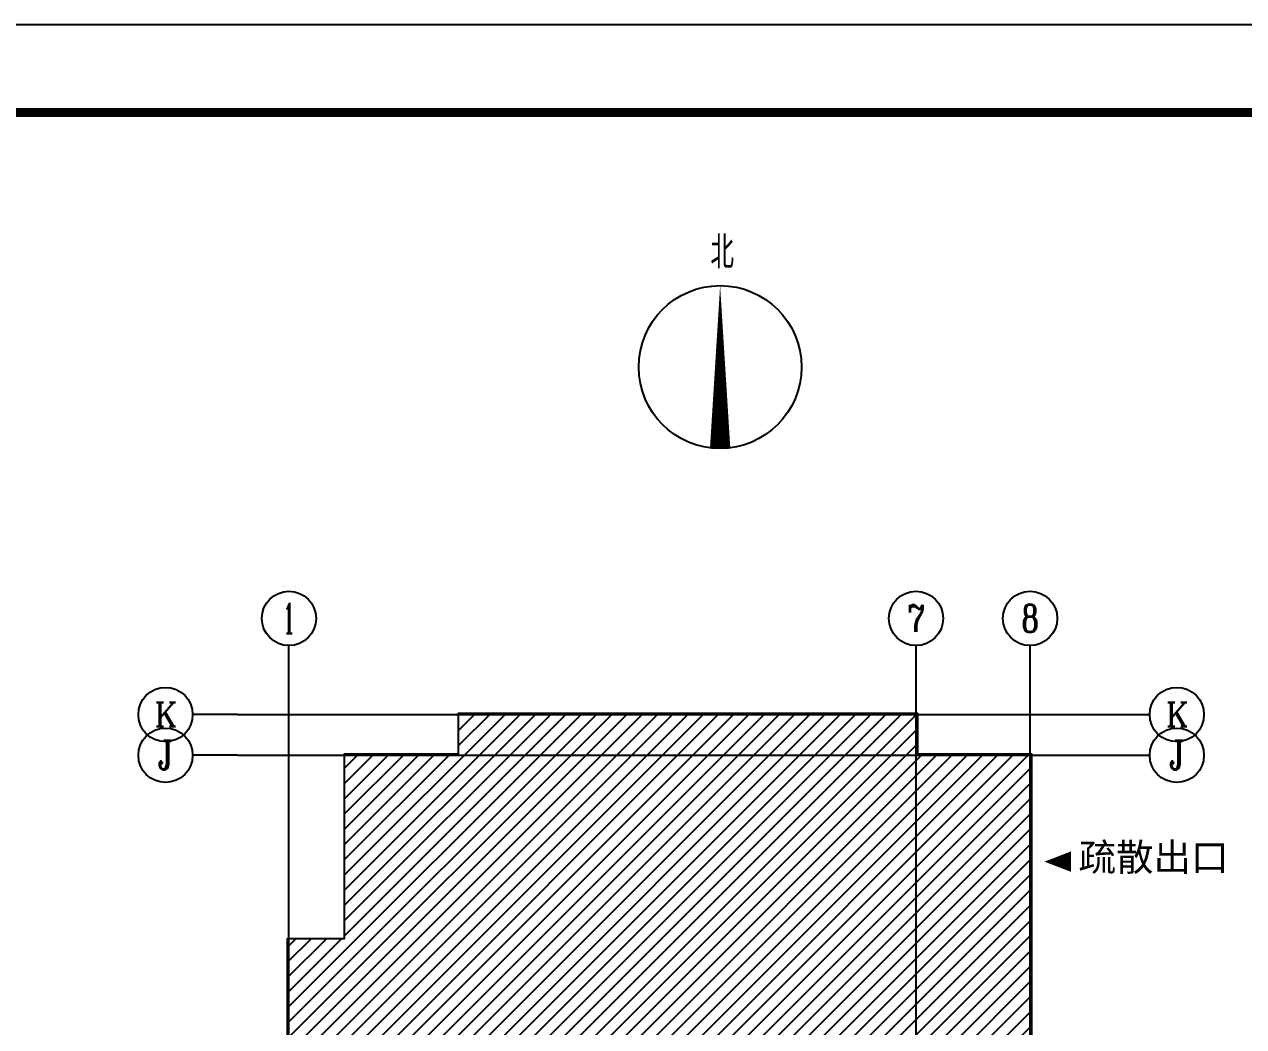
# Model space of a CAD drawing. Extents: x 817814 to 953178, y -139555 to 106956.
# Drawn here: x 924105 to 942070, y 92182 to 106956 of the extents above; entities that cross this region are included whole.
import ezdxf
from ezdxf.enums import TextEntityAlignment as Align

# ---------------------------------------------------------------- set-up
doc = ezdxf.new("R2010")
doc.units = 0
doc.header["$LTSCALE"] = 1000
doc.header["$MEASUREMENT"] = 0
for name, color, linetype in [('A2-看线', 8, 'Continuous'), ('AXIS', 3, 'Continuous'), ('AXIS_TEXT', 7, 'Continuous'), ('BTTK', 7, 'Continuous'), ('DIM_SYMB', 3, 'Continuous'), ('DOTE', 8, 'Continuous'), ('PUB_TEXT', 7, 'Continuous'), ('PUB_TITLE', 4, 'Continuous')]:
    doc.layers.add(name, color=color, linetype=linetype)
doc.styles.add('_TCH_AXIS', font='COMPLEX', dxfattribs={"bigfont": 'GBCBIG'})
doc.styles.add('_TCH_DIM', font='SIMPLEX', dxfattribs={"bigfont": 'GBCBIG'})
doc.styles.add('HZ(TK)', font='geniso.shx', dxfattribs={"width": 0.9, "bigfont": 'hztxt.shx'})
doc.styles.add('SISUNTK-GS1', font='')
doc.styles.get('SISUNTK-GS1').set_extended_font_data('Microsoft YaHei')

# ---------------------------------------------------------------- blocks, each defined once
blk = doc.blocks.new('tukuai')
at = {"layer": 'A2-看线'}
h = blk.add_hatch(dxfattribs=at)
h.set_pattern_fill('ANSI31', color=256, scale=500)
h.set_pattern_definition([(45, (9097220.2, 5172160.16), (-561.266, 561.266), [])])
h.paths.add_polyline_path([(9660236, 5305074), (9668636, 5305074), (9668636, 5252074), (9660236, 5252074), (9660236, 5249074), (9626436, 5249174), (9626436, 5252074), (9618036, 5252074), (9618036, 5265674), (9613836, 5265674), (9613836, 5274274), (9613836, 5282874), (9613836, 5291474), (9618036, 5291474), (9618036, 5305074), (9626436, 5305074), (9626436, 5308074), (9660236, 5308074)])
blk.add_line((9660236, 5304974), (9660236, 5304974), dxfattribs=at)
blk.add_lwpolyline([(9660236, 5305074), (9668636, 5305074), (9668636, 5252074), (9660236, 5252074), (9660236, 5249074), (9626436, 5249174), (9626436, 5252074), (9618036, 5252074), (9618036, 5265674), (9613836, 5265674), (9613836, 5274274), (9613836, 5282874), (9613836, 5291474), (9618036, 5291474), (9618036, 5305074), (9626436, 5305074), (9626436, 5308074), (9660236, 5308074), (9660236, 5305074)], dxfattribs=at)
at = {"layer": 'AXIS'}
for p, q in [((9613936, 5309547), (9613936, 5313055)), ((9660136, 5309547), (9660136, 5313055)), ((9668536, 5309547), (9668536, 5313055)), ((9610141, 5307974), (9606839, 5307974)), ((9673348, 5307974), (9677348, 5307974)), ((9610141, 5304974), (9606839, 5304974)), ((9673348, 5304974), (9677348, 5304974))]:
    blk.add_line(p, q, dxfattribs=at)
for centre in [(9613936, 5315055), (9660136, 5315055), (9668536, 5315055), (9604839, 5307974), (9679348, 5307974), (9604839, 5304974), (9679348, 5304974)]:
    blk.add_circle(centre, 2000, dxfattribs=at)
at = {"layer": 'DOTE'}
for p, q in [((9613936, 5248203), (9613936, 5309547)), ((9660136, 5248203), (9660136, 5309547)), ((9668536, 5248203), (9668536, 5309547)), ((9610141, 5307974), (9673348, 5307974)), ((9610141, 5304974), (9673348, 5304974))]:
    blk.add_line(p, q, dxfattribs=at)
at = {"layer": 'PUB_TEXT'}
blk.add_lwpolyline([(9669596, 5297131, 0, 1500, 0), (9671543, 5297131, 1500, 1500, 0)], format="xyseb", dxfattribs=at)
at = {"layer": 'AXIS_TEXT', "style": '_TCH_AXIS'}
for s, height, p, p2 in [('1', 2206, (9613464, 5313952), (9614409, 5313952)), ('7', 1997, (9659471, 5314057), (9660802, 5314057)), ('8', 1997, (9667871, 5314057), (9669202, 5314057)), ('K', 1780, (9604034, 5307084), (9605644, 5307084)), ('K', 1780, (9678542, 5307084), (9680153, 5307084)), ('J', 2126, (9604282, 5303911), (9605396, 5303911)), ('J', 2126, (9678791, 5303911), (9679904, 5303911))]:
    blk.add_text(s, height=height, dxfattribs=at).set_placement(p, p2, align=Align.FIT)
at = {"layer": 'PUB_TEXT', "style": 'SISUNTK-GS1'}
blk.add_text('疏散出口', height=2025, dxfattribs=at).set_placement((9672108, 5296447))
blk = doc.blocks.new('vhtemplate_2019年新竖式图框_A1')
at = {"layer": 'PUB_TITLE', "color": 7}
blk.add_lwpolyline([(0, 594), (841, 594), (841, 0), (0, 0)], close=True, dxfattribs=at)
at = {"layer": 'PUB_TITLE', "const_width": 1}
blk.add_lwpolyline([(25, 10), (831, 10), (831, 584), (25, 584)], close=True, dxfattribs=at)
at = {"layer": 'BTTK', "color": 4, "style": 'HZ(TK)', "width": 0.9}
for tag, p in [('合作单位_001', (795.83, 509.44)), ('建设单位_001', (795.85, 207.44)), ('工程名称_001', (795.62, 174.44)), ('子项名称_001', (805.71, 157.94)), ('图纸名称_001', (795.45, 138.94))]:
    blk.add_attdef(tag, p, '', height=3.5, dxfattribs=at)
for tag, p in [('注册证书号', (808.5, 279)), ('注册印章号', (808.5, 271)), ('设计号', (806, 193)), ('图别', (789.75, 34)), ('图号', (822.25, 34)), ('版本号', (789.75, 26)), ('日期', (822.25, 26))]:
    blk.add_attdef(tag, text='', height=3.5, dxfattribs=at).set_placement(p, align=Align.MIDDLE)

msp = doc.modelspace()

# ---------------------------------------------------------------- linework, layer by layer
at = {"layer": 'DIM_SYMB'}
msp.add_lwpolyline([(934356.3, 100704.8, 300, 0, 0), (934356.3, 103104.8, 0, 0, 0)], format="xyseb", dxfattribs=at)
msp.add_circle((934356.3, 101904.8), 1200, dxfattribs=at)

# ---------------------------------------------------------------- block references
at = {"xscale": 130, "yscale": 130, "zscale": 130}
msp.add_blockref('vhtemplate_2019年新竖式图框_A1', (843848.3, 29735.7), dxfattribs=at)
at = {"layer": 'A2-看线', "xscale": 0.2, "yscale": 0.2, "zscale": 0.2}
msp.add_blockref('tukuai', (-994783.9, -964811.9), dxfattribs=at)

# ---------------------------------------------------------------- texts
at = {"layer": 'PUB_TEXT', "style": '_TCH_DIM'}
msp.add_text('北', height=482.3, dxfattribs=at).set_placement((934212.7, 103354.8))

doc.saveas('drawing.dxf')
